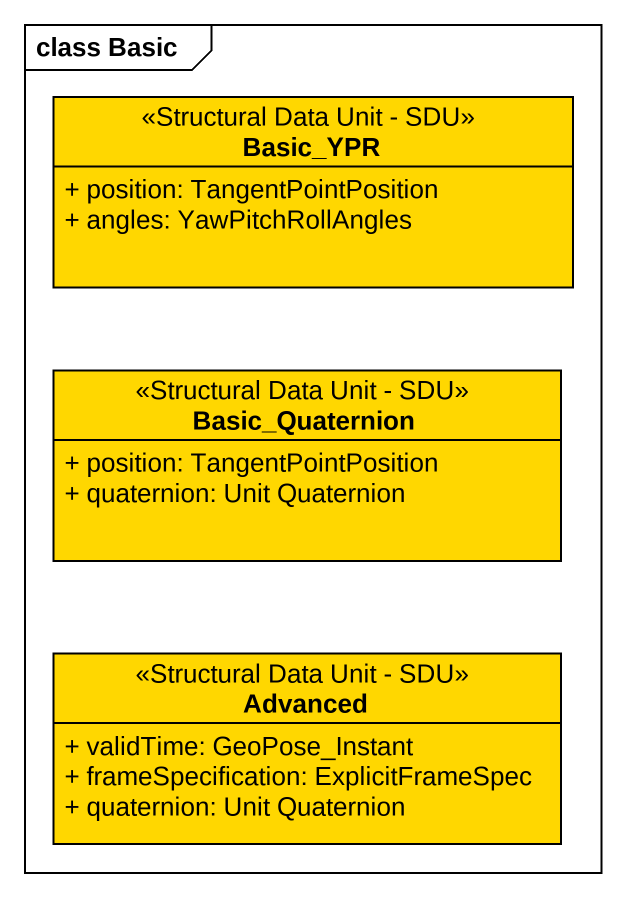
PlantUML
@startuml
mainframe class Basic
hide circle
hide empty members
skinparam classAttributeIconSize 0
class Basic_YPR <<Structural Data Unit - SDU>> #FFD700 {
  + position: TangentPointPosition
  + angles: YawPitchRollAngles
}
class Basic_Quaternion <<Structural Data Unit - SDU>> #FFD700 {
  + position: TangentPointPosition
  + quaternion: Unit Quaternion
}
class Advanced <<Structural Data Unit - SDU>> #FFD700 {
  + validTime: GeoPose_Instant
  + frameSpecification: ExplicitFrameSpec
  + quaternion: Unit Quaternion
}
@enduml
